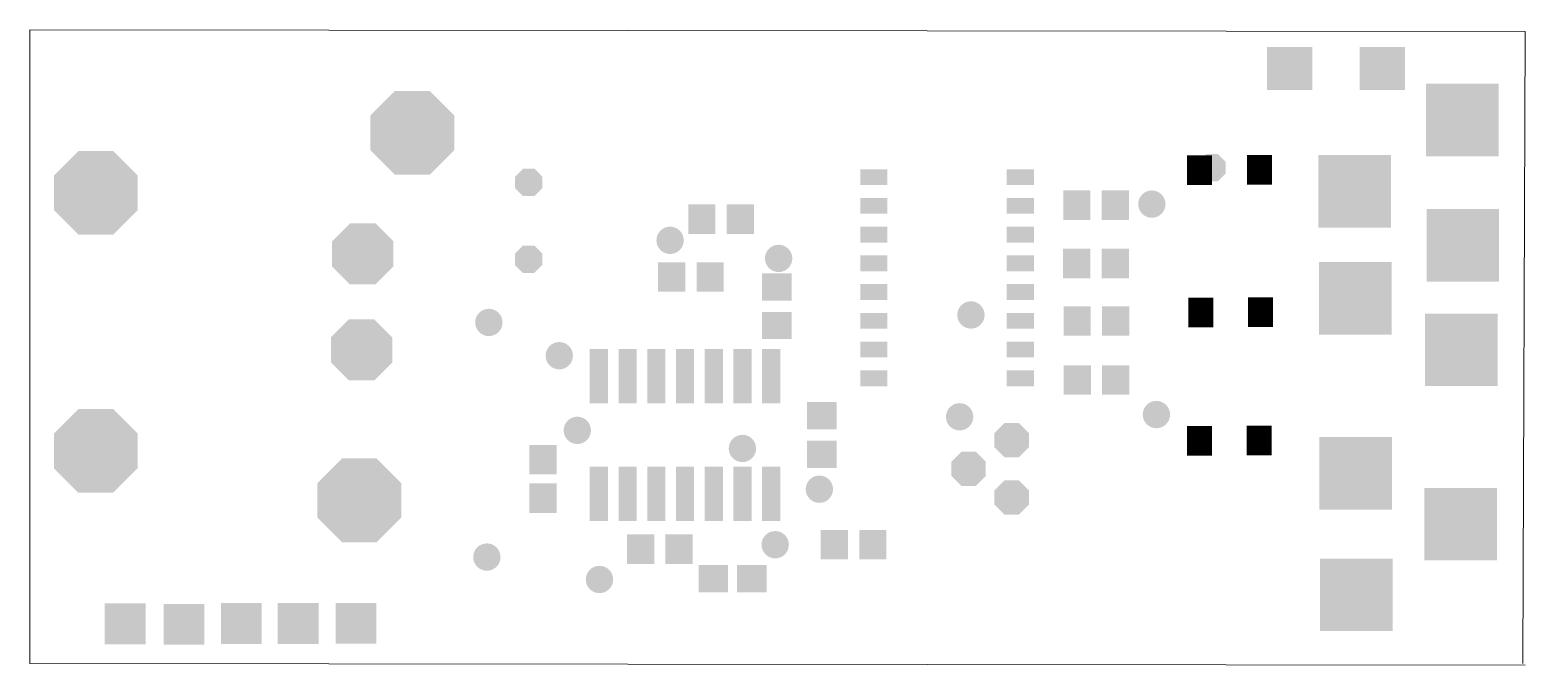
# Model space of a CAD drawing. Header units: millimetres. Extents: x 0.46 to 3.06, y 0.28 to 1.39.
import ezdxf

# ---------------------------------------------------------------- set-up
doc = ezdxf.new("R2010")
doc.units = ezdxf.units.MM
doc.layers.get('0').update_dxf_attribs({"linetype": 'CONTINUOUS', "lineweight": 0})
doc.layers.add('TRACTOR_STC', color=131, linetype='CONTINUOUS', lineweight=0)

# ---------------------------------------------------------------- blocks, each defined once
blk = doc.blocks.new('RECTANGLE_40')
blk.add_solid([(0.0237, 0.0257), (0.0237, -0.0257), (-0.0237, 0.0257), (-0.0237, -0.0257)])
blk = doc.blocks.new('RECTANGLE_42')
blk.add_solid([(0.0394, 0.0375), (0.0394, -0.0375), (-0.0394, 0.0375), (-0.0394, -0.0375)])
blk = doc.blocks.new('RECTANGLE_43')
blk.add_solid([(0.0158, 0.0473), (0.0158, -0.0473), (-0.0158, 0.0473), (-0.0158, -0.0473)])
blk = doc.blocks.new('RECTANGLE_44')
blk.add_solid([(0.0237, 0.0138), (0.0237, -0.0138), (-0.0237, 0.0138), (-0.0237, -0.0138)])
blk = doc.blocks.new('RECTANGLE_45')
blk.add_solid([(0.0257, 0.0237), (0.0257, -0.0237), (-0.0257, 0.0237), (-0.0257, -0.0237)])
blk = doc.blocks.new('SQUARE_46')
blk.add_solid([(0.0631, 0.0631), (0.0631, -0.0631), (-0.0631, 0.0631), (-0.0631, -0.0631)])
blk = doc.blocks.new('CUSTOM_47')
for points in [[(-0.03, 0.0124), (-0.0124, 0.03), (0.03, 0.0124), (0.0124, 0.03)], [(-0.03, -0.0124), (-0.03, 0.0124), (0.03, -0.0124), (0.03, 0.0124)], [(-0.0124, -0.03), (-0.03, -0.0124), (0.0124, -0.03), (0.03, -0.0124)]]:
    blk.add_solid(points)
blk = doc.blocks.new('CUSTOM_48')
for points in [[(-0.0729, 0.0302), (-0.0302, 0.0729), (0.0729, 0.0302), (0.0302, 0.0729)], [(-0.0729, -0.0302), (-0.0729, 0.0302), (0.0729, -0.0302), (0.0729, 0.0302)], [(-0.0302, -0.0729), (-0.0729, -0.0302), (0.0302, -0.0729), (0.0729, -0.0302)]]:
    blk.add_solid(points)
blk = doc.blocks.new('CUSTOM_49')
for points in [[(-0.0532, 0.022), (-0.022, 0.0532), (0.0532, 0.022), (0.022, 0.0532)], [(-0.0532, -0.022), (-0.0532, 0.022), (0.0532, -0.022), (0.0532, 0.022)], [(-0.022, -0.0532), (-0.0532, -0.022), (0.022, -0.0532), (0.0532, -0.022)]]:
    blk.add_solid(points)
blk = doc.blocks.new('SQUARE_50')
blk.add_solid([(0.0355, 0.0355), (0.0355, -0.0355), (-0.0355, 0.0355), (-0.0355, -0.0355)])
blk = doc.blocks.new('ROUND_51')
h = blk.add_hatch(color=256)
edge = h.paths.add_edge_path(flags=0)
edge.add_arc((0, 0), 0.0238, 0, 360)
blk = doc.blocks.new('CUSTOM_52')
for points in [[(-0.0238, 0.0099), (-0.0099, 0.0238), (0.0238, 0.0099), (0.0099, 0.0238)], [(-0.0238, -0.0099), (-0.0238, 0.0099), (0.0238, -0.0099), (0.0238, 0.0099)], [(-0.0099, -0.0238), (-0.0238, -0.0099), (0.0099, -0.0238), (0.0238, -0.0099)]]:
    blk.add_solid(points)

msp = doc.modelspace()

# ---------------------------------------------------------------- linework, layer by layer
at = {"layer": 'TRACTOR_STC'}
for points in [[(3.059, 0.2862), (3.0628, 1.3864), (0.4606, 1.3889), (0.4606, 0.2862)], [(0.4606, 0.2862), (3.0628, 0.2836)]]:
    msp.add_lwpolyline(points, dxfattribs=at)
at = {"layer": 'TRACTOR_STC', "lineweight": 211, "const_width": 0.0516}
for points in [[(2.5786, 1.1455), (2.6223, 1.1455)], [(2.4746, 1.145), (2.5182, 1.145)], [(2.4766, 0.897), (2.5202, 0.897)], [(2.5806, 0.8975), (2.6242, 0.8975)], [(2.5178, 0.6741), (2.4742, 0.6741)], [(2.6219, 0.6746), (2.5783, 0.6746)]]:
    msp.add_lwpolyline(points, dxfattribs=at)

# ---------------------------------------------------------------- block references
at = {"layer": 'TRACTOR_STC'}
for name, p in [('RECTANGLE_42', (2.6531, 1.3219)), ('RECTANGLE_42', (2.8145, 1.3219)), ('CUSTOM_48', (1.1261, 1.2098)), ('SQUARE_46', (2.9536, 1.2321)), ('CUSTOM_48', (0.5753, 1.1055)), ('CUSTOM_52', (2.5182, 1.1494)), ('SQUARE_46', (2.7663, 1.1081)), ('CUSTOM_52', (1.3287, 1.1236)), ('RECTANGLE_44', (1.9293, 1.1328)), ('RECTANGLE_44', (2.1844, 1.1328)), ('RECTANGLE_44', (1.9293, 1.0828)), ('RECTANGLE_44', (2.1844, 1.0828)), ('RECTANGLE_40', (2.2827, 1.0838)), ('RECTANGLE_40', (2.3496, 1.0838)), ('ROUND_51', (2.4133, 1.0858)), ('RECTANGLE_40', (1.63, 1.0597)), ('RECTANGLE_40', (1.697, 1.0597)), ('SQUARE_46', (2.9546, 1.0142)), ('CUSTOM_49', (1.0398, 0.9992)), ('ROUND_51', (1.5748, 1.0228)), ('RECTANGLE_44', (1.9293, 1.0328)), ('RECTANGLE_44', (2.1844, 1.0328)), ('ROUND_51', (1.7637, 0.9913)), ('CUSTOM_52', (1.3285, 0.9899)), ('RECTANGLE_44', (1.9293, 0.9828)), ('RECTANGLE_44', (2.1844, 0.9828)), ('RECTANGLE_40', (2.2825, 0.9823)), ('RECTANGLE_40', (2.3495, 0.9823)), ('RECTANGLE_40', (1.5775, 0.959)), ('RECTANGLE_40', (1.6445, 0.959)), ('RECTANGLE_45', (1.7605, 0.9415)), ('SQUARE_46', (2.7675, 0.9218)), ('RECTANGLE_44', (1.9293, 0.9328)), ('RECTANGLE_44', (2.1844, 0.9328)), ('ROUND_51', (2.0984, 0.8929)), ('CUSTOM_49', (1.0379, 0.8322)), ('ROUND_51', (1.2594, 0.8799)), ('RECTANGLE_45', (1.7605, 0.8746)), ('RECTANGLE_44', (1.9293, 0.8828)), ('RECTANGLE_44', (2.1844, 0.8828)), ('RECTANGLE_40', (2.2832, 0.8824)), ('RECTANGLE_40', (2.3502, 0.8824)), ('SQUARE_46', (2.952, 0.8323)), ('ROUND_51', (1.3819, 0.822)), ('RECTANGLE_43', (1.4508, 0.7864)), ('RECTANGLE_43', (1.5008, 0.7864)), ('RECTANGLE_43', (1.5508, 0.7864)), ('RECTANGLE_43', (1.6008, 0.7864)), ('RECTANGLE_43', (1.6508, 0.7864)), ('RECTANGLE_43', (1.7008, 0.7864)), ('RECTANGLE_43', (1.7508, 0.7864)), ('RECTANGLE_44', (1.9293, 0.8328)), ('RECTANGLE_44', (2.1844, 0.8328)), ('RECTANGLE_44', (1.9293, 0.7828)), ('RECTANGLE_44', (2.1844, 0.7828)), ('RECTANGLE_40', (2.2834, 0.7798)), ('RECTANGLE_40', (2.3503, 0.7798)), ('CUSTOM_48', (0.5753, 0.6563)), ('RECTANGLE_45', (1.8389, 0.7175)), ('ROUND_51', (2.0787, 0.7157)), ('ROUND_51', (2.4212, 0.7196)), ('ROUND_51', (1.4133, 0.6921)), ('CUSTOM_47', (2.1693, 0.6752)), ('ROUND_51', (1.7007, 0.6606)), ('SQUARE_46', (2.7679, 0.6174)), ('RECTANGLE_40', (1.3538, 0.6411)), ('RECTANGLE_45', (1.8389, 0.6505)), ('CUSTOM_47', (2.0943, 0.6252)), ('CUSTOM_48', (1.0339, 0.5704)), ('RECTANGLE_43', (1.4508, 0.5817)), ('RECTANGLE_43', (1.5008, 0.5817)), ('RECTANGLE_43', (1.5508, 0.5817)), ('RECTANGLE_43', (1.6008, 0.5817)), ('RECTANGLE_43', (1.6508, 0.5817)), ('RECTANGLE_43', (1.7008, 0.5817)), ('RECTANGLE_43', (1.7508, 0.5817)), ('RECTANGLE_40', (1.3538, 0.5741)), ('ROUND_51', (1.8346, 0.5897)), ('CUSTOM_47', (2.1693, 0.5752)), ('SQUARE_46', (2.9506, 0.5288)), ('ROUND_51', (1.2559, 0.4716)), ('RECTANGLE_40', (1.5235, 0.4854)), ('RECTANGLE_40', (1.5904, 0.4854)), ('ROUND_51', (1.7577, 0.4931)), ('RECTANGLE_40', (1.8607, 0.4931)), ('RECTANGLE_40', (1.9276, 0.4931)), ('SQUARE_46', (2.7691, 0.406)), ('ROUND_51', (1.4519, 0.4326)), ('RECTANGLE_45', (1.65, 0.4342)), ('RECTANGLE_45', (1.7169, 0.4342)), ('SQUARE_50', (0.6263, 0.3555)), ('SQUARE_50', (0.8287, 0.3559)), ('SQUARE_50', (0.9275, 0.3559)), ('SQUARE_50', (1.0283, 0.3563)), ('SQUARE_50', (0.7287, 0.3547))]:
    msp.add_blockref(name, p, dxfattribs=at)

doc.saveas('drawing.dxf')
